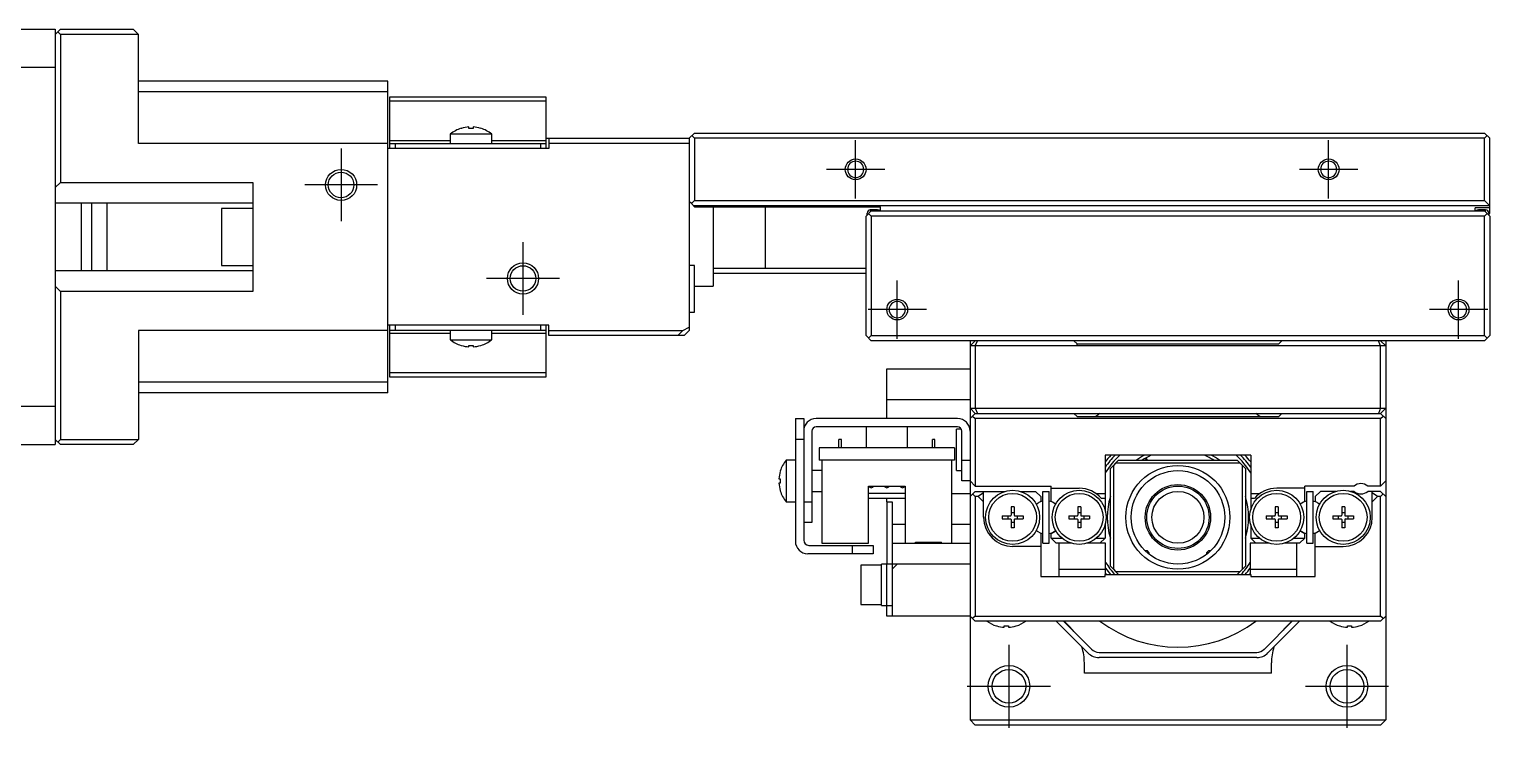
# Model space of a CAD drawing. Extents: x 0 to 621, y -8 to 396.
# Drawn here: x 150.1 to 290.6, y 329.1 to 396.4 of the extents above; entities that cross this region are included whole.
import ezdxf

# ---------------------------------------------------------------- set-up
doc = ezdxf.new("R2010")
doc.units = 0
doc.header["$LTSCALE"] = 0.5
doc.linetypes.add('CENTER', pattern=[50.8, 31.75, -6.35, 6.35, -6.35])
for name, color, linetype in [('MSM_CENTER', 1, 'CENTER'), ('MSM_CONTINUOUS', 7, 'CONTINUOUS'), ('MSM_NARROW', 5, 'CONTINUOUS')]:
    doc.layers.add(name, color=color, linetype=linetype)

msp = doc.modelspace()

# ---------------------------------------------------------------- linework, layer by layer
at = {"layer": 'MSM_CENTER'}
for p, q in [((229.6, 380.09), (229.6, 385.69)), ((275.1, 380.09), (275.1, 385.69)), ((180.1, 384.89), (180.1, 377.89)), ((232.4, 382.89), (226.8, 382.89)), ((277.9, 382.89), (272.3, 382.89)), ((183.6, 381.39), (176.6, 381.39)), ((197.6, 375.89), (197.6, 368.89)), ((201.1, 372.39), (194.1, 372.39)), ((233.6, 366.59), (233.6, 372.19)), ((287.6, 366.59), (287.6, 372.19)), ((236.4, 369.39), (230.8, 369.39)), ((290.4, 369.39), (284.8, 369.39)), ((244.34, 337.12), (244.34, 329.12)), ((276.86, 337.12), (276.86, 329.12)), ((240.34, 333.12), (248.34, 333.12)), ((272.86, 333.12), (280.86, 333.12))]:
    msp.add_line(p, q, dxfattribs=at)
at = {"layer": 'MSM_CONTINUOUS'}
for p, q in [((86.2, 396.39), (152.6, 396.39)), ((152.6, 396.39), (152.6, 356.39)), ((153.1, 396.39), (152.6, 395.89)), ((153.1, 396.39), (160.1, 396.39)), ((160.6, 395.89), (160.1, 396.39)), ((152.85, 396.14), (153.1, 395.89)), ((153.1, 395.89), (153.1, 381.64)), ((160.6, 395.89), (153.1, 395.89)), ((160.6, 385.39), (160.6, 395.89)), ((152.6, 392.69), (86.2, 392.69)), ((184.6, 391.39), (160.6, 391.39)), ((184.6, 361.39), (184.6, 391.39)), ((160.6, 390.39), (184.6, 390.39)), ((184.8, 384.89), (184.8, 389.89)), ((184.8, 389.89), (199.8, 389.89)), ((199.8, 389.45), (184.8, 389.45)), ((199.8, 389.89), (199.8, 384.89)), ((191.67, 386.84), (191.65, 386.84)), ((192.4, 386.84), (192.4, 386.98)), ((192.8, 386.84), (192.4, 386.84)), ((192.8, 386.98), (192.8, 386.84)), ((193.55, 386.84), (193.53, 386.84)), ((213.6, 385.89), (214.1, 386.39)), ((214.1, 386.39), (290.1, 386.39)), ((290.6, 385.89), (290.1, 386.39)), ((184.6, 385.39), (160.6, 385.39)), ((184.8, 385.68), (190.6, 385.68)), ((184.8, 385.39), (199.8, 385.39)), ((185.3, 385.39), (185.3, 384.89)), ((194.6, 386.29), (190.6, 386.29)), ((190.6, 386.29), (190.6, 385.39)), ((194.6, 385.39), (194.6, 386.29)), ((194.6, 385.68), (199.8, 385.68)), ((199.3, 384.89), (199.3, 385.39)), ((199.8, 385.89), (213.6, 385.89)), ((200.1, 385.89), (200.1, 384.89)), ((213.6, 385.39), (200.1, 385.39)), ((213.6, 385.89), (213.6, 367.39)), ((213.85, 386.14), (214.1, 385.89)), ((214.1, 385.89), (214.1, 379.89)), ((290.1, 385.89), (214.1, 385.89)), ((290.1, 385.89), (290.35, 386.14)), ((290.1, 379.89), (290.1, 385.89)), ((290.6, 378.69), (290.6, 385.89)), ((200.1, 384.89), (184.6, 384.89)), ((153.1, 381.64), (152.6, 381.14)), ((153.1, 381.64), (171.6, 381.64)), ((171.6, 381.64), (171.6, 371.14)), ((171.6, 379.64), (152.6, 379.64)), ((155.1, 379.64), (155.1, 373.14)), ((156.1, 379.64), (156.1, 373.14)), ((157.6, 373.14), (157.6, 379.64)), ((213.8, 379.59), (213.6, 379.79)), ((214.1, 379.89), (213.8, 379.59)), ((213.8, 379.59), (214.1, 379.29)), ((290.6, 379.39), (214, 379.39)), ((214.1, 379.89), (290.1, 379.89)), ((290.6, 379.39), (290.1, 379.89)), ((168.6, 379.14), (168.6, 373.64)), ((171.6, 379.14), (168.6, 379.14)), ((214.1, 379.29), (232, 379.29)), ((215.9, 379.29), (215.9, 371.64)), ((220.9, 379.29), (220.9, 373.39)), ((230.6, 378.39), (231.1, 378.89)), ((230.6, 366.89), (230.6, 378.39)), ((230.7, 378.49), (230.7, 378.69)), ((230.85, 378.64), (231.1, 378.39)), ((231.7, 378.99), (231, 378.99)), ((231, 378.99), (231, 378.79)), ((231.1, 378.89), (290.1, 378.89)), ((231.1, 378.39), (231.1, 366.89)), ((290.1, 378.39), (231.1, 378.39)), ((231.7, 378.89), (231.7, 378.99)), ((232, 378.89), (232, 379.29)), ((290.6, 379.19), (289.2, 379.19)), ((289.2, 378.89), (289.2, 379.19)), ((290.2, 378.99), (289.5, 378.99)), ((289.5, 378.99), (289.5, 378.89)), ((290.1, 378.89), (290.6, 378.39)), ((290.1, 378.39), (290.35, 378.64)), ((290.1, 366.89), (290.1, 378.39)), ((290.2, 378.79), (290.2, 378.99)), ((290.6, 378.69), (290.5, 378.59)), ((290.5, 378.69), (290.5, 378.49)), ((290.6, 378.39), (290.6, 366.89)), ((152.6, 373.14), (171.6, 373.14)), ((168.6, 373.64), (171.6, 373.64)), ((214.1, 373.64), (213.6, 373.64)), ((214.1, 369.14), (214.1, 373.64)), ((215.9, 373.39), (230.6, 373.39)), ((215.9, 372.89), (230.6, 372.89)), ((152.6, 371.64), (153.1, 371.14)), ((153.1, 371.14), (153.1, 356.89)), ((171.6, 371.14), (153.1, 371.14)), ((214.1, 371.64), (215.9, 371.64)), ((213.6, 369.14), (214.1, 369.14)), ((184.6, 367.39), (160.6, 367.39)), ((160.6, 367.39), (160.6, 356.89)), ((200.1, 367.89), (184.6, 367.89)), ((184.8, 362.89), (184.8, 367.89)), ((199.8, 367.39), (184.8, 367.39)), ((190.6, 367.1), (184.8, 367.1)), ((185.3, 367.89), (185.3, 367.39)), ((190.6, 367.39), (190.6, 366.49)), ((194.6, 366.49), (194.6, 367.39)), ((199.8, 367.1), (194.6, 367.1)), ((199.3, 367.39), (199.3, 367.89)), ((199.8, 367.89), (199.8, 362.89)), ((200.1, 366.89), (200.1, 367.89)), ((200.1, 367.39), (212.99, 367.39)), ((213.1, 366.89), (200.1, 366.89)), ((212.49, 366.89), (212.99, 367.39)), ((212.99, 367.39), (213.6, 367.69)), ((213.6, 367.39), (213.1, 366.89)), ((231.1, 366.39), (230.6, 366.89)), ((231.1, 366.89), (230.85, 366.64)), ((231.1, 366.89), (290.1, 366.89)), ((290.35, 366.64), (290.1, 366.89)), ((290.1, 366.39), (290.6, 366.89)), ((190.6, 366.49), (194.6, 366.49)), ((191.65, 365.93), (191.67, 365.93)), ((192.4, 365.93), (192.8, 365.93)), ((192.4, 365.8), (192.4, 365.93)), ((192.8, 365.93), (192.8, 365.8)), ((193.53, 365.93), (193.55, 365.93)), ((290.1, 366.39), (231.1, 366.39)), ((240.6, 365.89), (241.1, 366.39)), ((240.6, 366.39), (240.6, 329.89)), ((280.6, 365.89), (240.6, 365.89)), ((241.1, 365.89), (241.31, 366.39)), ((241.1, 365.89), (241.1, 359.89)), ((250.9, 366.09), (250.6, 366.39)), ((250.9, 366.09), (270.3, 366.09)), ((250.9, 365.89), (250.9, 366.09)), ((270.6, 366.39), (270.3, 366.09)), ((280.1, 365.89), (279.89, 366.39)), ((280.6, 365.89), (280.1, 366.39)), ((280.1, 359.89), (280.1, 365.89)), ((280.6, 366.39), (280.6, 329.89)), ((184.8, 363.33), (199.8, 363.33)), ((199.8, 362.89), (184.8, 362.89)), ((232.6, 358.89), (232.6, 363.69)), ((232.6, 363.69), (240.6, 363.69)), ((184.6, 362.39), (160.6, 362.39)), ((184.6, 361.39), (160.6, 361.39)), ((147.6, 360.09), (152.6, 360.09)), ((240.6, 360.69), (232.6, 360.69)), ((240.6, 359.89), (280.6, 359.89)), ((241.1, 359.39), (240.6, 359.89)), ((241.1, 359.89), (241.31, 359.39)), ((280.1, 359.89), (279.89, 359.39)), ((280.6, 359.89), (280.1, 359.39)), ((223.8, 358.89), (223.8, 347.09)), ((223.8, 358.89), (224.6, 358.89)), ((224.6, 358.89), (224.6, 347.19)), ((239.4, 358.89), (225.8, 358.89)), ((240.6, 358.89), (241.1, 359.39)), ((240.85, 359.14), (241.1, 358.89)), ((241.1, 359.39), (280.1, 359.39)), ((241.1, 358.89), (241.1, 352.39)), ((280.1, 358.89), (241.1, 358.89)), ((250.6, 359.39), (250.9, 359.09)), ((250.9, 359.09), (270.3, 359.09)), ((270.3, 359.09), (270.6, 359.39)), ((280.1, 359.39), (280.6, 358.89)), ((280.1, 358.89), (280.35, 359.14)), ((280.1, 352.39), (280.1, 358.89)), ((153.1, 356.39), (152.6, 356.89)), ((153.1, 356.89), (152.85, 356.64)), ((153.1, 356.89), (160.6, 356.89)), ((160.1, 356.39), (160.6, 356.89)), ((224.6, 356.89), (223.8, 356.89)), ((225.4, 357.69), (225.4, 348.89)), ((239.4, 358.09), (225.8, 358.09)), ((227.98, 356.09), (227.98, 356.89)), ((228.23, 356.89), (227.98, 356.89)), ((228.23, 356.09), (228.23, 356.89)), ((230.6, 358.09), (230.6, 356.09)), ((234.6, 356.09), (234.6, 358.09)), ((236.98, 356.09), (236.98, 356.89)), ((237.23, 356.89), (236.98, 356.89)), ((237.23, 356.09), (237.23, 356.89)), ((239.3, 353.89), (239.3, 357.89)), ((239.75, 357.89), (239.3, 357.89)), ((239.8, 352.89), (239.8, 357.69)), ((86.2, 356.39), (152.6, 356.39)), ((160.1, 356.39), (153.1, 356.39)), ((226.1, 356.09), (226.1, 354.89)), ((239.1, 356.09), (226.1, 356.09)), ((239.1, 356.09), (239.1, 354.89)), ((222.9, 354.89), (222.9, 350.89)), ((223.8, 354.89), (222.9, 354.89)), ((239.1, 354.89), (226.1, 354.89)), ((226.35, 354.89), (226.35, 346.89)), ((238.85, 346.89), (238.85, 354.89)), ((239.8, 354.89), (240.6, 354.89)), ((267.6, 355.39), (253.6, 355.39)), ((253.6, 355.39), (253.6, 350.1)), ((254.1, 354.09), (254.4, 354.39)), ((254.1, 344.69), (254.1, 354.09)), ((254.6, 354.59), (254.4, 354.39)), ((254.4, 354.39), (254.4, 344.39)), ((254.6, 354.59), (254.9, 354.89)), ((266.6, 354.59), (254.6, 354.59)), ((254.9, 354.89), (266.3, 354.89)), ((266.3, 354.89), (266.6, 354.59)), ((266.8, 354.39), (266.6, 354.59)), ((266.8, 344.39), (266.8, 354.39)), ((266.8, 354.39), (267.1, 354.09)), ((267.1, 354.09), (267.1, 344.69)), ((267.6, 355.39), (267.6, 350.1)), ((222.21, 353.09), (222.34, 353.09)), ((222.34, 352.69), (222.21, 352.69)), ((222.34, 353.84), (222.34, 353.82)), ((222.34, 353.09), (222.34, 352.69)), ((226.35, 353.89), (225.4, 353.89)), ((239.3, 353.89), (239.8, 353.89)), ((240.6, 352.89), (239.8, 352.89)), ((241.1, 352.39), (240.6, 352.89)), ((280.6, 352.89), (280.1, 352.39)), ((222.34, 351.96), (222.34, 351.94)), ((225.4, 351.89), (226.35, 351.89)), ((230.85, 352.39), (234.35, 352.39)), ((230.85, 346.89), (230.85, 352.39)), ((234.35, 351.69), (230.85, 351.69)), ((234.35, 352.39), (234.35, 346.89)), ((238.85, 351.69), (240.6, 351.69)), ((240.6, 351.39), (241.1, 351.89)), ((240.85, 351.64), (241.1, 351.39)), ((241.1, 352.39), (248.4, 352.39)), ((241.1, 351.89), (243.99, 351.89)), ((241.1, 351.39), (241.1, 339.89)), ((241.4, 351.39), (241.1, 351.39)), ((241.9, 351.74), (241.4, 351.39)), ((241.4, 351.39), (241.9, 350.89)), ((241.9, 349.39), (241.9, 351.89)), ((245.41, 351.89), (246.9, 351.89)), ((247.4, 351.39), (246.9, 351.89)), ((247.4, 351.39), (247.4, 350.9)), ((247.6, 346.89), (247.6, 351.89)), ((247.6, 351.89), (248.2, 351.89)), ((248.2, 346.89), (248.2, 351.89)), ((248.4, 350.93), (248.4, 352.39)), ((248.4, 352.19), (251.1, 352.19)), ((252.7, 351.69), (253.6, 351.69)), ((267.6, 351.69), (268.5, 351.69)), ((272.8, 352.19), (270.1, 352.19)), ((277.54, 352.39), (272.8, 352.39)), ((272.8, 350.93), (272.8, 352.39)), ((273, 346.89), (273, 351.89)), ((273, 351.89), (273.6, 351.89)), ((273.6, 346.89), (273.6, 351.89)), ((274.3, 351.89), (273.8, 351.39)), ((273.8, 351.39), (273.8, 350.9)), ((275.79, 351.89), (274.3, 351.89)), ((277.54, 351.89), (277.21, 351.89)), ((280.1, 352.39), (278.86, 352.39)), ((280.1, 351.89), (278.86, 351.89)), ((279.3, 349.39), (279.3, 351.89)), ((279.8, 351.39), (279.3, 351.74)), ((279.3, 350.89), (279.8, 351.39)), ((280.1, 351.39), (279.8, 351.39)), ((280.6, 351.39), (280.1, 351.89)), ((280.1, 351.39), (280.35, 351.64)), ((280.1, 339.89), (280.1, 351.39)), ((222.9, 350.89), (223.8, 350.89)), ((224.6, 350.89), (225.4, 350.89)), ((234.35, 351.19), (230.85, 351.19)), ((232.6, 350.89), (232.6, 351.19)), ((232.6, 350.89), (233.1, 350.89)), ((232.6, 350.89), (232.6, 344.89)), ((233.1, 350.89), (233.1, 339.89)), ((244.85, 350.39), (244.56, 350.39)), ((244.56, 350.39), (244.56, 349.59)), ((244.56, 349.86), (244.85, 349.86)), ((244.85, 350.39), (244.85, 349.59)), ((247.4, 350.9), (247.31, 350.85)), ((248.54, 350.85), (248.4, 350.93)), ((251.25, 350.39), (250.96, 350.39)), ((250.96, 350.39), (250.96, 349.59)), ((250.96, 349.86), (251.25, 349.86)), ((251.25, 350.39), (251.25, 349.59)), ((253.6, 351.19), (253.25, 351.19)), ((267.96, 351.19), (267.6, 351.19)), ((270.25, 350.39), (269.96, 350.39)), ((269.96, 350.39), (269.96, 349.59)), ((269.96, 349.86), (270.25, 349.86)), ((270.25, 350.39), (270.25, 349.59)), ((272.8, 350.93), (272.66, 350.85)), ((273.89, 350.85), (273.8, 350.9)), ((276.65, 350.39), (276.36, 350.39)), ((276.36, 350.39), (276.36, 349.59)), ((276.36, 349.86), (276.65, 349.86)), ((276.65, 350.39), (276.65, 349.59)), ((225.4, 348.89), (224.6, 348.89)), ((234.35, 348.69), (233.1, 348.69)), ((240.6, 348.69), (238.85, 348.69)), ((243.7, 349.53), (244.5, 349.53)), ((243.7, 349.53), (243.7, 349.24)), ((243.7, 349.24), (244.5, 349.24)), ((244.23, 349.53), (244.23, 349.24)), ((244.56, 349.18), (244.56, 348.39)), ((244.56, 348.92), (244.85, 348.92)), ((244.85, 349.18), (244.85, 348.39)), ((244.91, 349.53), (245.7, 349.53)), ((244.91, 349.24), (245.7, 349.24)), ((245.17, 349.24), (245.17, 349.53)), ((245.7, 349.53), (245.7, 349.24)), ((250.1, 349.53), (250.9, 349.53)), ((250.1, 349.53), (250.1, 349.24)), ((250.1, 349.24), (250.9, 349.24)), ((250.63, 349.53), (250.63, 349.24)), ((250.96, 349.18), (250.96, 348.39)), ((250.96, 348.92), (251.25, 348.92)), ((251.25, 349.18), (251.25, 348.39)), ((251.31, 349.53), (252.1, 349.53)), ((251.31, 349.24), (252.1, 349.24)), ((251.57, 349.24), (251.57, 349.53)), ((252.1, 349.53), (252.1, 349.24)), ((253.6, 348.67), (253.6, 347.39)), ((267.6, 348.67), (267.6, 347.39)), ((269.1, 349.53), (269.9, 349.53)), ((269.1, 349.53), (269.1, 349.24)), ((269.1, 349.24), (269.9, 349.24)), ((269.63, 349.53), (269.63, 349.24)), ((269.96, 349.18), (269.96, 348.39)), ((269.96, 348.92), (270.25, 348.92)), ((270.25, 349.18), (270.25, 348.39)), ((270.31, 349.53), (271.1, 349.53)), ((270.31, 349.24), (271.1, 349.24)), ((270.57, 349.24), (270.57, 349.53)), ((271.1, 349.53), (271.1, 349.24)), ((275.5, 349.53), (276.3, 349.53)), ((275.5, 349.53), (275.5, 349.24)), ((275.5, 349.24), (276.3, 349.24)), ((276.03, 349.53), (276.03, 349.24)), ((276.36, 349.18), (276.36, 348.39)), ((276.36, 348.92), (276.65, 348.92)), ((276.65, 349.18), (276.65, 348.39)), ((276.71, 349.53), (277.5, 349.53)), ((276.71, 349.24), (277.5, 349.24)), ((276.97, 349.24), (276.97, 349.53)), ((277.5, 349.53), (277.5, 349.24)), ((244.85, 348.39), (244.56, 348.39)), ((247.07, 348.06), (247.4, 347.87)), ((247.4, 347.87), (247.4, 343.69)), ((248.4, 347.84), (248.78, 348.06)), ((248.4, 347.39), (248.4, 347.84)), ((248.4, 347.39), (249.44, 347.39)), ((248.9, 346.89), (248.4, 347.39)), ((251.25, 348.39), (250.96, 348.39)), ((252.76, 347.39), (253.6, 347.39)), ((253.6, 347.39), (253.1, 346.89)), ((267.6, 347.39), (268.44, 347.39)), ((268.1, 346.89), (267.6, 347.39)), ((270.25, 348.39), (269.96, 348.39)), ((271.76, 347.39), (272.8, 347.39)), ((272.8, 347.39), (272.3, 346.89)), ((272.42, 348.06), (272.8, 347.84)), ((272.8, 347.39), (272.8, 347.84)), ((273.8, 347.87), (274.13, 348.06)), ((273.8, 343.69), (273.8, 347.87)), ((276.65, 348.39), (276.36, 348.39)), ((231.3, 345.89), (225, 345.89)), ((225.1, 346.69), (231.3, 346.69)), ((226.35, 346.89), (230.85, 346.89)), ((229.3, 345.89), (229.3, 346.69)), ((231.3, 346.69), (231.3, 345.89)), ((233.1, 346.89), (240.6, 346.89)), ((235.35, 346.99), (237.85, 346.99)), ((235.35, 346.89), (235.35, 346.99)), ((236.15, 346.99), (236.15, 346.89)), ((236.53, 346.99), (236.53, 346.89)), ((236.68, 346.99), (236.68, 346.89)), ((237.05, 346.99), (237.05, 346.89)), ((237.85, 346.89), (237.85, 346.99)), ((247.4, 346.59), (244.7, 346.59)), ((247.6, 346.89), (248.2, 346.89)), ((250.39, 346.89), (248.9, 346.89)), ((249.15, 346.89), (249.15, 343.69)), ((253.65, 346.89), (251.81, 346.89)), ((253.65, 343.89), (253.65, 346.89)), ((257.44, 346.19), (257.63, 346.19)), ((257.85, 345.96), (257.63, 346.19)), ((257.85, 345.96), (257.68, 345.96)), ((257.85, 345.83), (257.85, 345.96)), ((257.85, 345.83), (257.85, 345.83)), ((263.58, 346.19), (263.35, 345.96)), ((263.52, 345.96), (263.35, 345.96)), ((263.35, 345.96), (263.35, 345.83)), ((263.35, 345.83), (263.35, 345.83)), ((263.58, 346.19), (263.76, 346.19)), ((269.39, 346.89), (267.55, 346.89)), ((267.55, 346.89), (267.55, 343.89)), ((272.3, 346.89), (270.81, 346.89)), ((272.05, 343.69), (272.05, 346.89)), ((273, 346.89), (273.6, 346.89)), ((273.8, 346.59), (276.5, 346.59)), ((230.1, 344.79), (230.1, 340.99)), ((232.1, 344.79), (230.1, 344.79)), ((232.1, 340.89), (232.1, 344.89)), ((240.6, 344.89), (232.1, 344.89)), ((232.6, 340.89), (232.6, 344.89)), ((233.1, 344.39), (233.6, 344.89)), ((249.15, 344.39), (253.65, 344.39)), ((254.4, 344.39), (254.1, 344.69)), ((254.4, 344.39), (254.6, 344.19)), ((266.6, 344.19), (266.8, 344.39)), ((267.1, 344.69), (266.8, 344.39)), ((267.55, 344.39), (272.05, 344.39)), ((247.4, 343.69), (253.6, 343.69)), ((253.6, 343.69), (253.6, 343.89)), ((253.6, 343.89), (267.6, 343.89)), ((254.9, 343.89), (254.6, 344.19)), ((254.6, 344.19), (266.6, 344.19)), ((266.6, 344.19), (266.3, 343.89)), ((267.6, 343.89), (267.6, 343.69)), ((267.6, 343.69), (273.8, 343.69)), ((230.1, 340.99), (232.1, 340.99)), ((232.1, 340.89), (233.1, 340.89)), ((232.6, 339.89), (232.6, 340.89)), ((240.6, 339.89), (232.6, 339.89)), ((241.1, 339.39), (240.6, 339.89)), ((241.1, 339.89), (240.85, 339.64)), ((241.1, 339.89), (280.1, 339.89)), ((280.1, 339.39), (241.1, 339.39)), ((243.15, 338.93), (243.17, 338.93)), ((243.9, 338.93), (244.3, 338.93)), ((243.9, 338.8), (243.9, 338.93)), ((244.3, 338.93), (244.3, 338.8)), ((245.03, 338.93), (245.05, 338.93)), ((251.95, 336.33), (248.89, 339.39)), ((249.6, 339.39), (252.31, 336.68)), ((268.89, 336.68), (271.6, 339.39)), ((272.31, 339.39), (269.25, 336.33)), ((276.15, 338.93), (276.17, 338.93)), ((276.9, 338.93), (277.3, 338.93)), ((276.9, 338.8), (276.9, 338.93)), ((277.3, 338.93), (277.3, 338.8)), ((278.03, 338.93), (278.05, 338.93)), ((280.35, 339.64), (280.1, 339.89)), ((280.6, 339.89), (280.1, 339.39)), ((253.01, 336.39), (268.19, 336.39)), ((268.19, 335.89), (253.01, 335.89)), ((251.6, 334.39), (251.6, 335.39)), ((269.6, 334.39), (269.6, 335.39)), ((269.6, 334.39), (251.6, 334.39)), ((241.1, 329.39), (240.6, 329.89)), ((240.6, 329.89), (280.6, 329.89)), ((280.1, 329.39), (241.1, 329.39)), ((280.6, 329.89), (280.1, 329.39))]:
    msp.add_line(p, q, dxfattribs=at)
at = {"layer": 'MSM_CONTINUOUS', "extrusion": (0, 0, -1)}
for centre in [(-229.6, 382.89), (-275.1, 382.89), (-233.6, 369.39), (-287.6, 369.39)]:
    msp.add_circle(centre, 0.783, dxfattribs=at)
at = {"layer": 'MSM_CONTINUOUS'}
for centre, radius in [((180.1, 381.39), 1.23), ((197.6, 372.39), 1.23), ((260.6, 349.39), 5), ((260.6, 349.39), 4.5), ((244.7, 349.39), 2.6), ((244.7, 349.39), 2.3), ((251.1, 349.39), 2.6), ((251.1, 349.39), 2.3), ((260.6, 349.39), 3.15), ((260.6, 349.39), 3), ((270.1, 349.39), 2.6), ((270.1, 349.39), 2.3), ((276.5, 349.39), 2.6), ((276.5, 349.39), 2.3), ((244.34, 333.12), 1.62), ((276.86, 333.12), 1.62)]:
    msp.add_circle(centre, radius, dxfattribs=at)
for centre, radius, start, end in [((192.6, 383.79), 3.2, 107.27, 128.6822), ((192.6, 383.79), 3.19, 93.5903, 106.9053), ((192.6, 383.79), 3.19, 73.0947, 86.4097), ((192.6, 383.79), 3.2, 51.3178, 72.73), ((231, 378.69), 0.3, 90, 180), ((231.7, 378.69), 0.3, 41.8103, 90), ((289.5, 378.69), 0.3, 90, 138.1897), ((290.2, 378.69), 0.3, 0, 90), ((192.6, 368.99), 3.2, 231.3178, 252.73), ((192.6, 368.99), 3.19, 253.0947, 266.4097), ((192.6, 368.99), 3.19, 273.5903, 286.9053), ((192.6, 368.99), 3.2, 287.27, 308.6822), ((225.8, 357.69), 1.2, 90, 180), ((239.4, 357.69), 1.2, 0, 90), ((260.6, 349.39), 12.5, 126.8699, 129.1042), ((260.6, 349.39), 12.5, 50.8958, 53.1301), ((225.8, 357.69), 0.4, 90, 180), ((239.4, 357.69), 0.4, 0, 90), ((225.4, 352.89), 3.2, 141.3178, 162.73), ((260.6, 349.39), 8.8, 137.0141, 142.6982), ((260.6, 349.39), 8.5, 135.0991, 145.4397), ((260.6, 349.39), 8.2, 132.9703, 148.6118), ((260.6, 349.39), 6.8, 118.0725, 126.0189), ((260.6, 349.39), 6.5, 112.6199, 122.2042), ((255.83, 354.16), 1.67, 25.823, 29.2973), ((255.83, 354.16), 1.9, 22.4977, 29.3427), ((255.83, 354.16), 1.98, 21.588, 29.3033), ((260.6, 349.39), 6.5, 57.7958, 67.3801), ((260.6, 349.39), 6.8, 53.9811, 61.9275), ((260.6, 349.39), 8.2, 31.3882, 47.0297), ((260.6, 349.39), 8.5, 34.5603, 44.9009), ((260.6, 349.39), 8.8, 37.3018, 42.9859), ((225.4, 352.89), 3.19, 163.0947, 176.4096), ((225.4, 352.89), 3.19, 183.5904, 196.9053), ((225.4, 352.89), 3.2, 197.27, 218.6822), ((231.1, 352.49), 0.25, 203.5782, 336.4218), ((232.6, 352.49), 0.25, 203.5782, 336.4218), ((234.1, 352.49), 0.25, 203.5782, 336.4218), ((251.1, 349.39), 2.8, 40.0052, 90), ((260.6, 349.39), 6.8, 162.9174, 197.0826), ((260.6, 349.39), 6.8, 342.9174, 17.0826), ((270.1, 349.39), 2.8, 90, 139.9948), ((278.2, 351.64), 1, 48.5904, 131.4096), ((278.2, 352.64), 1, 228.5904, 311.4096), ((248.07, 349.27), 1.75, 115.4948, 128.4507), ((247.9, 349.39), 1.59, 100.8931, 109.8183), ((247.9, 349.39), 1.59, 53.8028, 79.1069), ((247.79, 349.27), 1.75, 52.994, 64.5052), ((273.3, 349.39), 1.59, 100.8931, 126.1972), ((273.42, 349.27), 1.75, 115.4948, 127.006), ((273.3, 349.39), 1.59, 70.1817, 79.1069), ((273.14, 349.27), 1.75, 51.5493, 64.5052), ((244.7, 349.39), 2.8, 180, 270), ((244.5, 349.59), 0.06, 270, 0), ((244.5, 349.18), 0.06, 0, 90), ((244.91, 349.59), 0.06, 180, 270), ((244.91, 349.18), 0.06, 90, 180), ((250.9, 349.59), 0.06, 270, 0), ((250.9, 349.18), 0.06, 0, 90), ((251.31, 349.59), 0.06, 180, 270), ((251.31, 349.18), 0.06, 90, 180), ((269.9, 349.59), 0.06, 270, 0), ((269.9, 349.18), 0.06, 0, 90), ((270.31, 349.59), 0.06, 180, 270), ((270.31, 349.18), 0.06, 90, 180), ((276.3, 349.59), 0.06, 270, 0), ((276.3, 349.18), 0.06, 0, 90), ((276.5, 349.39), 2.8, 270, 0), ((276.71, 349.59), 0.06, 180, 270), ((276.71, 349.18), 0.06, 90, 180), ((225, 347.09), 1.2, 180, 270), ((225.1, 347.19), 0.5, 180, 270), ((248.07, 349.5), 1.75, 231.5493, 235.4948), ((247.9, 349.39), 1.59, 250.1817, 259.1069), ((247.9, 349.39), 1.59, 280.8931, 306.1972), ((247.79, 349.5), 1.75, 304.5052, 307.006), ((273.42, 349.5), 1.75, 232.994, 235.4948), ((273.3, 349.39), 1.59, 233.8028, 259.1069), ((273.3, 349.39), 1.59, 280.8931, 289.8183), ((273.14, 349.5), 1.75, 304.5052, 308.4507), ((260.6, 349.39), 8.2, 212.0526, 222.1236), ((260.6, 349.39), 8.5, 215.1501, 220.3202), ((260.6, 349.39), 8.2, 317.8764, 327.9474), ((260.6, 349.39), 8.5, 319.6798, 324.8499), ((260.6, 349.39), 8.8, 217.8357, 218.6822), ((260.6, 349.39), 8.8, 321.3178, 322.1643), ((244.1, 341.99), 3.2, 234.3409, 252.73), ((244.1, 341.99), 3.19, 253.0947, 266.4097), ((244.1, 341.99), 3.19, 273.5903, 286.9053), ((244.1, 341.99), 3.2, 287.27, 305.6591), ((246.6, 335.39), 5, 36.8699, 53.1301), ((260.6, 349.39), 12.5, 233.1301, 306.8699), ((274.6, 335.39), 5, 126.8699, 143.1301), ((277.1, 341.99), 3.2, 234.3409, 252.73), ((277.1, 341.99), 3.19, 253.0947, 266.4097), ((277.1, 341.99), 3.19, 273.5903, 286.9053), ((277.1, 341.99), 3.2, 287.27, 305.6591), ((246.6, 335.39), 5, 0, 17.8669), ((253.01, 337.39), 1.5, 225, 270), ((253.01, 337.39), 1, 225, 270), ((268.19, 337.39), 1, 270, 315), ((268.19, 337.39), 1.5, 270, 315), ((274.6, 335.39), 5, 162.1331, 180)]:
    msp.add_arc(centre, radius, start, end, dxfattribs=at)
at = {"layer": 'MSM_NARROW'}
for p, q in [((257.85, 345.83), (257.85, 345.83)), ((263.35, 345.83), (263.35, 345.83))]:
    msp.add_line(p, q, dxfattribs=at)
for centre, radius in [((229.6, 382.89), 1), ((275.1, 382.89), 1), ((180.1, 381.39), 1.5), ((197.6, 372.39), 1.5), ((233.6, 369.39), 1), ((287.6, 369.39), 1), ((260.6, 349.39), 2.5), ((244.34, 333.12), 2), ((276.86, 333.12), 2)]:
    msp.add_circle(centre, radius, dxfattribs=at)

doc.saveas('drawing.dxf')
